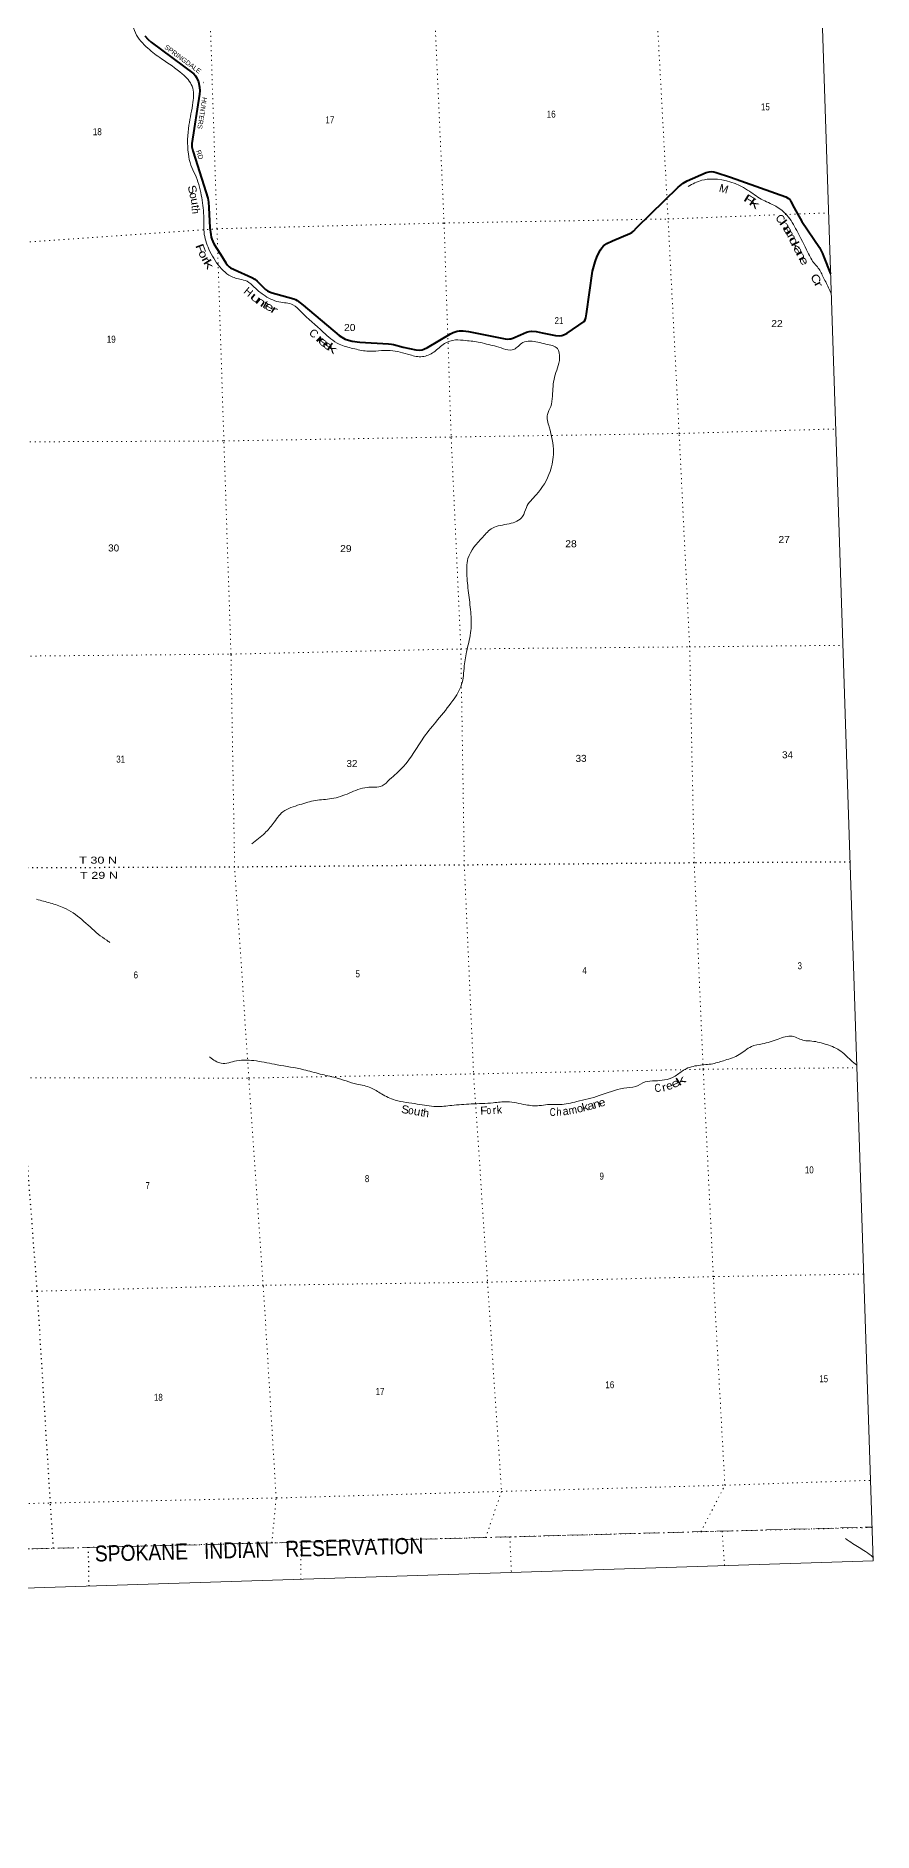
# Model space of a CAD drawing. Header units: feet. Extents: x 489137 to 739700, y 189004 to 379547.
# Drawn here: x 718776 to 739700, y 189004 to 233906 of the extents above; entities that cross this region are included whole.
import ezdxf
from ezdxf.enums import TextEntityAlignment as Align

# ---------------------------------------------------------------- set-up
doc = ezdxf.new("R2010")
doc.units = ezdxf.units.FT
doc.header["$LTSCALE"] = 80
doc.linetypes.add('DOT_DASHED', pattern=[7.7, 5, -1.2, 0.3, -1.2])
doc.linetypes.add('DOTTED', pattern=[1.5, 0.3, -1.2])
for name, color, linetype, lineweight in [('26', 7, 'Continuous', 40), ('39', 7, 'Continuous', 13), ('4', 7, 'Continuous', 13), ('44', 7, 'DOT_DASHED', 13), ('6', 7, 'DOTTED', 25), ('7', 7, 'DOTTED', 13)]:
    doc.layers.add(name, color=color, linetype=linetype, lineweight=lineweight)
doc.layers.add('27', color=7, linetype='Continuous')
doc.layers.add('41', color=7, linetype='Continuous')

msp = doc.modelspace()

# ---------------------------------------------------------------- linework, layer by layer
at = {"layer": '26'}
for points in [[(721498.7, 233909.12), (721582.71, 233818.55), (721654.8, 233750.13), (722726.66, 232959.25), (722768.47, 232909.14), (722793.56, 232870.09), (722839.49, 232759.68), (722866.04, 232624.63), (722871.62, 232535.37), (722865.76, 232453.48), (722668.75, 231214.65), (722669.51, 231167.19), (722672.3, 231136.5), (722698.65, 231029.59), (722763.28, 230821), (723072.88, 229852.45), (723091.84, 229751.59), (723101.77, 229616.93), (723124, 229108.86), (723143.54, 228937.72), (723155.96, 228878.53), (723172.68, 228828.32), (723197.77, 228764.16), (723224.7, 228709.28), (723392.22, 228448.53)], [(723392.22, 228448.53), (723521.15, 228231.41), (723562.97, 228175.62), (723607.57, 228133.78), (723641.02, 228111.46), (723729.31, 228069.45), (724170.7, 227870.3), (724244.55, 227825.55), (724303.57, 227778.07), (724470.2, 227609.83), (724514.95, 227568.93), (724567.92, 227532.67), (724615.31, 227507.57), (724676.64, 227485.25), (724773.57, 227458.4), (725221.49, 227336.06), (725262.04, 227320.68), (725306.65, 227292.79), (725456.43, 227179.25), (726357.6, 226416.93), (726419.92, 226372.9), (726505.34, 226324.88), (726586.19, 226296.99), (726680.97, 226277.46), (726875.86, 226252.73), (727585.56, 226211.91), (727663.61, 226200.76), (727715.65, 226190.56), (727952.85, 226122.58), (728268.53, 226055.71), (728368.89, 226052.92), (728427.43, 226061.29), (728474.82, 226072.45), (728559.63, 226120.4), (729135.39, 226460.65), (729201, 226495.03), (729251.18, 226508.98), (729301.36, 226522.93), (729361.76, 226531.7), (729457.47, 226531.3), (729589.85, 226516.01), (730507.02, 226331.86), (730554.41, 226329.07), (730609.49, 226330.25), (730649.19, 226334.65), (730693.8, 226351.38), (730883.57, 226434.52), (731036.68, 226496.43), (731100.79, 226513.17), (731168.04, 226522.86), (731279.2, 226513.17), (731428.81, 226485.61), (731760.72, 226419.5), (731852.07, 226411.35), (731918.97, 226419.72), (731985.88, 226439.25), (732049.94, 226471.61), (732477.36, 226770.6), (732507.17, 226807.44), (732518.32, 226857.65), (732536.16, 226955.38), (732688.2, 228023.82), (732749.7, 228255.12), (732803.7, 228397.39), (732883.5, 228561.94), (732919.74, 228612.15), (732961.72, 228660.81), (733045.19, 228718.15), (733191.03, 228786.4), (733616.83, 228964.28), (733671.02, 228995.68), (733710.05, 229029.16), (733795.28, 229113.08), (734825.31, 230124.14), (734950.56, 230222.99), (735049.9, 230283.94), (735525.55, 230489.04), (735602.87, 230510.3), (735655.84, 230513.09), (735717.17, 230507.51), (735781.53, 230490.04), (736132.49, 230377.89), (737523.12, 229884.65), (737589.07, 229842.25), (737616.95, 229814.35), (737648.37, 229770.08), (737730.29, 229604.2), (737920.54, 229262.89), (738358.81, 228613.68), (738437.92, 228462.91), (738463.01, 228398.76), (738637.37, 227962.53)]]:
    msp.add_lwpolyline(points, dxfattribs=at)
at = {"layer": '39'}
for points in [[(717820.66, 239292.89), (718312.11, 239333.33), (718486.23, 239245.45), (718704.04, 239183.07), (718961.85, 239063.28), (719570.41, 238610.29), (719990.43, 238325.53), (720182.83, 238163.46), (720383.19, 237934.98), (720451.23, 237603.71), (720586.82, 237381.44), (720742.75, 237083), (720808.99, 236884.98), (720866.04, 236373.66), (720837.26, 236039.6), (720787.31, 235734.69), (720858.47, 235440.4), (720890.78, 235158.6), (720870.74, 235012.61), (721022.17, 234730.2), (721015.28, 234477.56), (721153.63, 234229.11), (721263.68, 233981.86), (721569.42, 233598.89), (721916.18, 233334.24), (722433.66, 232959.4), (722678.82, 232647.38), (722700.47, 232244.09), (722599.73, 231673.69), (722585.91, 230958.37), (722650.66, 230671.44), (722752.07, 230444.14), (722908.19, 229927.6), (722969.51, 229408.32), (722984.83, 228944.27), (723124.18, 228520.14), (723415.28, 228084.24), (723599.5, 227925.97), (723872.99, 227822.79), (724052.12, 227771.41), (724234.09, 227621.16), (724457.39, 227437.76), (724850.19, 227257.24), (725199.53, 227184.52), (725396.08, 227018.53), (725955.94, 226503.54), (726358.32, 226200.1), (726700.57, 226092.85), (727049.73, 226026.18), (727632.7, 226043), (728126.48, 225932.04), (728434.6, 225888.42), (728718.03, 226001.62), (728990.51, 226215.48), (729260.46, 226306.07), (729515.33, 226289.19), (729875.95, 226245.07), (730095.61, 226188.8), (730290.76, 226141.93), (730724.88, 226069.63), (730948.14, 226239.66), (731126.8, 226275.11), (731524.61, 226201.77), (731808.47, 226088.78), (731865.67, 225854.15), (731738.17, 225371.83), (731684.97, 224903.78), (731642.06, 224640), (731562.83, 224445.86), (731604.18, 224129.98), (731711.1, 223498.92), (731627.93, 223019.91), (731281.31, 222434.33), (731033.92, 222120.22), (730939.48, 221893.32), (730601.53, 221709.89), (730188.75, 221601.04), (729942.79, 221377.85), (729574.62, 220840.12), (729548.72, 220405.17), (729594.71, 219927.86), (729648.99, 219442.71), (729646.38, 219040.74), (729553.06, 218563.46), (729481.98, 218155.47), (729414.6, 217689.03), (729195.86, 217290.92), (728816.03, 216807.39), (728475.11, 216375.46), (727953.3, 215633.36), (727615.07, 215318.65)], [(735079.88, 230145.56), (735420.78, 230296.77), (735692.41, 230328.84), (736564.4, 230053.09), (736906.08, 229824.65), (737266.43, 229649.25), (737547.54, 229421.07), (737790.51, 229044.37), (738070.85, 228491.02), (738236.29, 228213.06), (738330.3, 228102.67), (738460.35, 227862.06), (738603.84, 227575.38), (738651.73, 227453.19)], [(727615.07, 215318.65), (727431.81, 215161.89), (727051.48, 215118.6), (726609.38, 214976.59), (726163.12, 214838.5), (725762.68, 214792.61), (725374, 214688.5), (724949.07, 214510.63), (724703.17, 214214.74), (724497.96, 213978.59), (724174.48, 213712.77)], [(718791.41, 212324.25), (719139.58, 212226.48), (719469.9, 212112.82), (719924.61, 211814.93), (720332.76, 211451.08), (720545.11, 211297.66), (720625.34, 211245.45)], [(723118, 208380.94), (723407.17, 208223.69), (723791.07, 208283.23), (724287.77, 208281.41), (724805.34, 208185.27), (725471.04, 208063.11), (725879.97, 207953.74), (726266.14, 207863.91), (726799.74, 207701.59), (727147.52, 207612.66), (727416.46, 207456.84), (727753.93, 207305.02), (728307.98, 207203.87), (728780.19, 207140.75), (729169, 207170.15), (729656.53, 207206.44), (730204.86, 207234.38), (730553.38, 207260.59), (731017.87, 207185.13), (731357.63, 207164.65), (731560.79, 207190.7), (731871.67, 207191.6), (732295.57, 207264.42), (732854.56, 207413.84), (733469.1, 207597.18), (733768.51, 207646.21), (734001.58, 207755.93), (734251.07, 207785.35), (734488.7, 207806.34), (734752.43, 207902.81), (734992, 208067.25), (735338.32, 208170.15), (735694.44, 208212.74), (736002.84, 208300.4), (736356.18, 208439.85), (736657.31, 208640.4), (736929.91, 208708.85), (737326.2, 208829.34), (737681.57, 208898.16), (737987.45, 208791.88), (738125.03, 208781.71), (738498.74, 208703.63), (738856.44, 208550.37), (739142.1, 208304.15), (739290.47, 208174.46)], [(739696.81, 195878.84), (739510.38, 196019.72), (739187.72, 196218.42), (739012.55, 196342.62)]]:
    msp.add_spline(points, degree=3, dxfattribs=at)
at = {"layer": '4'}
msp.add_lwpolyline([(489136.84, 372822.34), (519705.79, 373516.18), (550270.46, 374252.07), (580830.76, 375029.99), (611393.28, 375849.96), (641954.65, 376711.97), (672514.8, 377616.02), (703073.68, 378562.1), (733631.22, 379547.32), (739699.91, 195787.95), (708889.59, 194791.66), (678077.93, 193837.75), (647264.99, 192926.23), (616450.81, 192057.09), (585635.48, 191230.33), (554819.03, 190445.97), (524001.53, 189703.99), (493183.04, 189004.41)], close=True, dxfattribs=at)
msp.add_lwpolyline([(489136.84, 372822.34), (519705.79, 373516.18), (550270.46, 374252.07), (580830.76, 375029.99), (611393.28, 375849.96), (641954.65, 376711.97), (672514.8, 377616.02), (703073.68, 378562.1), (733631.22, 379547.32), (739699.91, 195787.95), (708889.59, 194791.66), (678077.93, 193837.75), (647264.99, 192926.23), (616450.81, 192057.09), (585635.48, 191230.33), (554819.03, 190445.97), (524001.53, 189703.99), (493183.04, 189004.41)], close=True, dxfattribs=at)
at = {"layer": '44'}
msp.add_lwpolyline([(708856.31, 195843.15), (728416.44, 196325.4), (739672.18, 196627.58)], dxfattribs=at)
at = {"layer": '6'}
msp.add_line((720103.45, 195149.37), (720089.74, 196120.11), dxfattribs=at)
for points in [[(719217.07, 196098.59), (719139.39, 197231.27), (718809.98, 202525.12), (718402.7, 207859.13), (718042.41, 213103.62), (717923.02, 218395.45), (717786.05, 223737.27), (717666.07, 228697.88), (717568.65, 233927.74), (717426.5, 239168.42), (717318.44, 241021.81)], [(739123.11, 213253.88), (735229.56, 213232.06), (729483.36, 213177.31), (723743.09, 213126.77), (718042.41, 213103.62), (712801.09, 212972.56), (708317.2, 212878.3)]]:
    msp.add_lwpolyline(points, dxfattribs=at)
at = {"layer": '7'}
for p, q in [((737499.15, 229440.87), (738587.17, 229482.42)), ((725397.92, 195320.21), (725400.31, 196251.04)), ((730620.83, 196385.21), (730661.15, 195471.51)), ((735986.44, 195665.63), (735930.23, 196527.12))]:
    msp.add_line(p, q, dxfattribs=at)
for points in [[(724672.08, 196233.08), (724780.63, 197355.7), (724459.12, 202655.83), (724098.14, 207853.85), (723743.09, 213126.77), (723651.02, 218451.7), (723474.05, 223780.24), (723301.81, 229084.68), (723128.48, 234427.47), (722895.26, 239746.31), (722790.32, 241198.06)], [(728350.24, 241378.54), (728437.99, 239997.14), (728735.08, 234633.7), (728976.83, 229228.26), (729154.9, 223861.38), (729397.1, 218581.17), (729483.36, 213177.31), (729715.76, 207957.4), (730062.85, 202750.9), (730412.65, 197520.25), (730019.4, 196368.43)], [(735396.84, 196512.8), (735996.49, 197675.33), (735707.72, 202889.57), (735454.12, 208074.53), (735229.56, 213232.06), (735115.12, 218633.09), (734853.2, 223967.26), (734576.35, 229329.27), (734284.57, 234719.12), (733999.59, 240082.92), (733873.31, 241559.19)], [(707813.94, 228779.79), (712325.81, 228990.09), (717668.26, 228691.88), (723301.81, 229084.68), (728976.83, 229228.26), (734576.35, 229329.27), (737233.76, 229430.74)], [(707977.88, 223599.54), (712472.98, 223644.53), (717787.55, 223755.49), (723474.05, 223780.24), (729152.36, 223879.48), (734853.2, 223967.26), (738765.58, 224080.19)], [(708146.98, 218256.6), (712633.58, 218323.59), (717923.02, 218395.45), (723651.02, 218451.7), (729397.1, 218581.17), (735115.12, 218633.09), (738944.18, 218671.9)], [(708484.4, 207594.85), (713067.45, 207695.07), (718402.7, 207859.13), (724098.14, 207853.85), (729715.76, 207957.4), (735454.12, 208074.53), (739292.89, 208113.03)], [(739463.27, 202953.89), (735707.72, 202889.57), (730062.85, 202750.9), (724458.6, 202673.99), (718809.98, 202525.12), (713406.24, 202425.72), (708652.32, 202288.95)], [(708819.91, 196993.61), (713677.96, 197101.94), (719139.39, 197231.27), (724788.7, 197355.93), (730412.65, 197520.25), (735996.49, 197675.33), (739633.54, 197797.8)], [(708851.78, 195839.14), (709383.71, 195854.33), (713845.93, 195965.49), (714716.03, 195986.04), (719217.07, 196098.59), (720089.74, 196120.11), (724672.08, 196233.08), (725400.31, 196251.04), (730019.4, 196368.43), (730620.83, 196385.21), (735396.84, 196512.8), (735930.23, 196527.12), (739678.96, 196618.33)]]:
    msp.add_lwpolyline(points, dxfattribs=at)

# ---------------------------------------------------------------- texts
at = {"layer": '27', "width": 1.05}
msp.add_text('SPRINGDALE', height=120, rotation=323.578, dxfattribs=at).set_placement((721976.23, 233599.95))
at = {"layer": '27'}
for s, rotation, p in [('-', 281.122, (722911.51, 232756.2)), ('HUNTERS', 260.964, (722935.31, 232381.95)), ('RD', 287.215, (722777.69, 231033.17))]:
    msp.add_text(s, height=120, rotation=rotation, dxfattribs=at).set_placement(p)
at = {"layer": '41'}
for s, rotation, width, p in [('S', 286.141, 1.2, (722593.82, 230040.23)), ('F', 328.27, 1.85, (736564.73, 229722.97)), ('u', 279.383, 1.1, (722653.65, 229750.56)), ('h', 275.049, 0.9, (722674.38, 229518)), ('k', 325.12, 1.85, (736679.36, 229636.22)), ('h', 307.146, 1.8, (737423, 229118.67)), ('a', 303.244, 1.7, (737492.61, 229004.75)), ('m', 299.474, 1.3, (737563.01, 228876.13)), ('F', 290.609, 1.55, (722800.51, 228551.18)), ('o', 296.771, 1.4, (737629.84, 228738.61)), ('k', 296.771, 1.55, (737691.2, 228614.58)), ('a', 296.965, 1.5, (737751.63, 228498.4)), ('o', 294.712, 1.3, (722867.56, 228407.98)), ('r', 298.032, 1.6, (722941.16, 228268.09)), ('k', 301.468, 1.75, (723010.87, 228149.31)), ('n', 296.965, 1.5, (737816.69, 228373.01)), ('e', 299.575, 1.45, (737889.35, 228236.86)), ('C', 297.605, 1.25, (738181.85, 227790.39)), ('r', 298.02, 1.6, (738253.83, 227654.11)), ('u', 320.538, 1.95, (724216.66, 227272.82)), ('n', 324.669, 1.75, (724337.1, 227187.9)), ('t', 328.599, 1.45, (724462.8, 227109.18)), ('e', 328.684, 1.5, (724561.56, 227053.54)), ('r', 328.4, 1.7, (724684.57, 226976.63)), ('r', 317.448, 2.15, (725819.16, 226252.45)), ('e', 318.463, 1.9, (725904.3, 226175.21)), ('e', 321.202, 1.8, (726012.88, 226090.77)), ('k', 325.655, 1.85, (726122.03, 226014.75)), ('k', 31.96, 1.75, (734946.41, 207709.42)), ('C', 7.813, 0.85, (734331.28, 207507.99)), ('r', 11.282, 1.1, (734493.15, 207525.79)), ('e', 16.263, 1.1, (734634.22, 207570.29)), ('e', 25.627, 1.35, (734798.54, 207636.1)), ('S', 349.902, 1.1, (727991.51, 206970.63)), ('o', 351.289, 0.9, (728136.68, 206947.05)), ('u', 349.199, 1.1, (728287.04, 206922.82)), ('F', 3.205, 1.15, (729977.63, 206941.81)), ('o', 2.629, 0.75, (730099.54, 206952.08)), ('C', 359.614, 0.75, (731690.53, 206905.07)), ('h', 2.666, 0.85, (731853.18, 206910.43)), ('m', 10.726, 0.95, (732210.37, 206958.98)), ('o', 14.594, 1.05, (732396.14, 207001.27)), ('k', 14.594, 1.2, (732527.97, 207035.59)), ('a', 14.594, 1.15, (732665.9, 207071.51)), ('n', 15.338, 1.2, (732814.21, 207112.43)), ('e', 15.338, 1.1, (732949.37, 207149.51))]:
    msp.add_text(s, height=200, rotation=rotation, dxfattribs=dict(at, width=width)).set_placement(p, align=Align.CENTER)
for s, rotation, p in [('o', 282.804, (722624.45, 229894.32)), ('M', 343.804, (735941.45, 229990.3)), ('t', 276.648, (722668.31, 229627.42)), ('C', 312.859, (737309.92, 229269.22)), ('H', 320.27, (724023.94, 227431.73)), ('C', 317.448, (725654.48, 226396.78)), ('t', 349.199, (728412.34, 206898.91)), ('h', 352.061, (728515.8, 206882.55)), ('r', 2.629, (730241.27, 206955.84)), ('k', 4.636, (730367.05, 206964.46)), ('a', 7.635, (732025.42, 206931.16))]:
    msp.add_text(s, height=200, rotation=rotation, dxfattribs=at).set_placement(p, align=Align.CENTER)
at = {"layer": '44', "width": 0.9}
msp.add_text('SPOKANE   INDIAN   RESERVATION', height=400, rotation=1.412, dxfattribs=at).set_placement((720253.25, 195765.95))
at = {"layer": '6', "width": 1.35}
for s, p in [('T 30 N', (720331.08, 213214.23)), ('T 29 N', (720352.16, 212834.32))]:
    msp.add_text(s, height=175, rotation=0.233, dxfattribs=at).set_placement(p, align=Align.CENTER)
at = {"layer": '7'}
for s, width, p in [('15', 0.85, (737008.96, 232045.82)), ('17', 0.85, (726123.25, 231720.88)), ('16', 0.85, (731654.83, 231862.87)), ('18', 0.85, (720310.41, 231424.55)), ('21', 0.85, (731848.48, 226700.53)), ('22', 1.1, (737297.69, 226628.33)), ('19', 0.85, (720658.52, 226236.09)), ('20', 1.1, (726619.72, 226529.14)), ('27', 1.1, (737477.28, 221229.24)), ('30', 1.05, (720719.17, 221017.93)), ('29', 1.1, (726522.53, 221002.96)), ('28', 1.1, (732149.7, 221123.15)), ('34', 1.05, (737562.08, 215847.99)), ('31', 0.85, (720893.83, 215739.76)), ('32', 1.05, (726674.47, 215629.47)), ('33', 1.05, (732400.91, 215758.23)), ('4', 0.85, (732488.23, 210457.66)), ('3', 0.85, (737867.87, 210574.4)), ('6', 0.85, (721271.58, 210344.7)), ('5', 0.85, (726819.1, 210372.7)), ('10', 0.85, (738106.08, 205470.92)), ('7', 0.85, (721568.33, 205077.5)), ('8', 0.85, (727052.96, 205252.18)), ('9', 0.85, (732917.39, 205314.55)), ('16', 0.85, (733119.95, 200100.66)), ('15', 0.85, (738464.83, 200250.21)), ('18', 0.85, (721835.34, 199784.97)), ('17', 0.85, (727376.81, 199932.18))]:
    msp.add_text(s, height=175, dxfattribs=dict(at, width=width)).set_placement(p, align=Align.CENTER)

doc.saveas('drawing.dxf')
